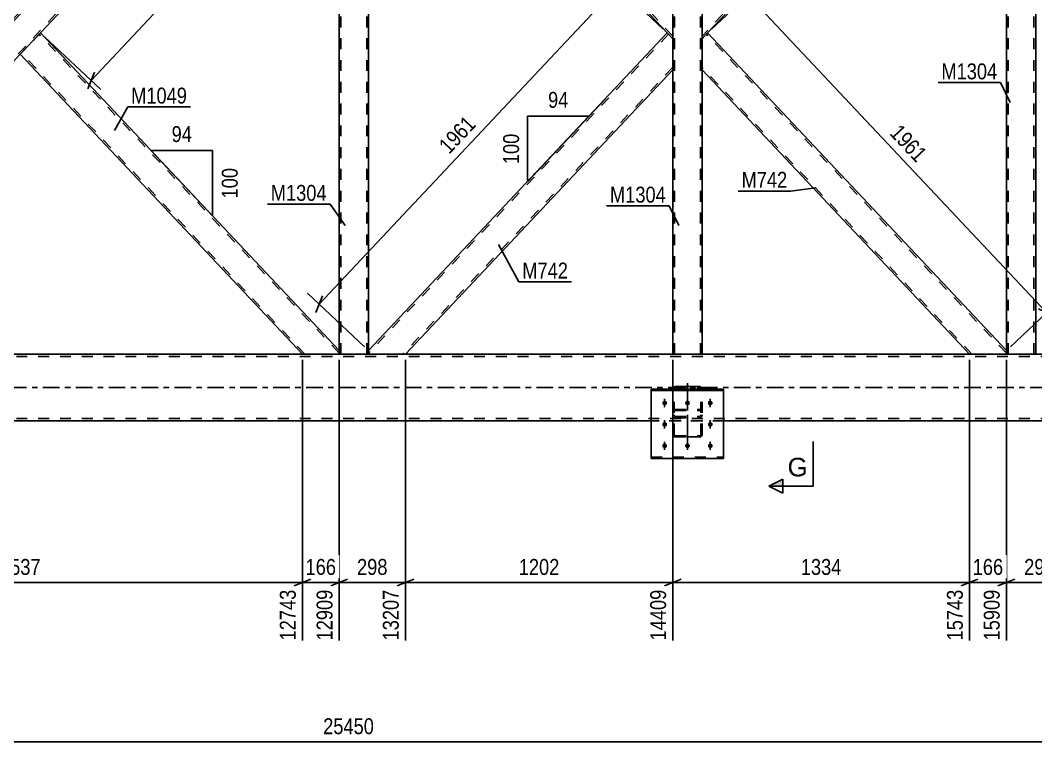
# Model space of a CAD drawing. Header units: millimetres. Extents: x -185 to 1004, y -593 to 248.
# Drawn here: x 360.9 to 543.5, y -191.3 to -61.5 of the extents above; entities that cross this region are included whole.
import ezdxf

# ---------------------------------------------------------------- set-up
doc = ezdxf.new("R2010")
doc.units = ezdxf.units.MM
doc.linetypes.add('DXK_LINE_DOT2', pattern=[3.9198, 1.9599, -1.9599])
doc.linetypes.add('DXK_LINE_DOT3', pattern=[5.9187, 2.979, -0.9799, 0.9799, -0.9799])
doc.styles.add('Arial', font='ARIAL.TTF', dxfattribs={"height": 0.2})
doc.styles.add('Arial Narrow', font='ARIALN.TTF', dxfattribs={"height": 0.2})

# ---------------------------------------------------------------- blocks, each defined once
blk = doc.blocks.new('Part-761544866-1669 - 1400')
at = {"color": 7, "linetype": 'DXK_LINE_DOT2'}
for p, q in [((412.07, -6), (303.54, -121.41)), ((418.26, -6.19), (309.73, -121.6)), ((418.26, -6), (411.64, -6)), ((360.9, -59.95), (357.28, -63.8)), ((364.53, -63.8), (360.9, -67.65)), ((310.17, -121.6), (303.54, -121.6))]:
    blk.add_line(p, q, dxfattribs=at)
at = {"color": 2, "linetype": 'Continuous'}
for p, q in [((411.64, -6), (360.9, -59.95)), ((418.26, -6.66), (364.53, -63.8)), ((418.26, -6.66), (418.26, -6)), ((357.28, -63.8), (303.54, -120.94)), ((360.9, -67.65), (310.17, -121.6)), ((303.54, -121.6), (303.54, -120.94))]:
    blk.add_line(p, q, dxfattribs=at)
blk = doc.blocks.new('Part-761544866-1704 - 1400')
at = {"color": 2, "linetype": 'Continuous'}
for p, q in [((423.54, -6.66), (423.54, -6)), ((423.54, -6.66), (477.28, -63.8)), ((478.26, -57.14), (430.17, -6)), ((478.26, -64.85), (478.26, -57.14))]:
    blk.add_line(p, q, dxfattribs=at)
at = {"color": 7, "linetype": 'DXK_LINE_DOT2'}
for p, q in [((430.17, -6), (423.54, -6)), ((478.26, -64.38), (423.54, -6.19)), ((478.26, -57.61), (429.73, -6)), ((478.26, -64.85), (477.28, -63.8)), ((478.26, -64.38), (478.26, -64.35))]:
    blk.add_line(p, q, dxfattribs=at)
blk = doc.blocks.new('Part-761544866-1769 - 1400')
at = {"color": 7, "linetype": 'DXK_LINE_DOT2'}
for p, q in [((423.54, -6), (418.26, -6)), ((418.26, -6.66), (418.26, -6)), ((418.58, -121.6), (418.58, -6)), ((423.22, -121.6), (423.22, -6)), ((423.54, -6.66), (423.54, -6)), ((418.26, -121.6), (418.26, -120.94)), ((423.54, -121.6), (418.26, -121.6)), ((423.54, -121.6), (423.54, -120.94))]:
    blk.add_line(p, q, dxfattribs=at)
at = {"color": 2, "linetype": 'Continuous'}
for p, q in [((418.26, -120.94), (418.26, -6.66)), ((423.54, -120.94), (423.54, -6.66))]:
    blk.add_line(p, q, dxfattribs=at)
blk = doc.blocks.new('Part-761544866-1859 - 1400')
at = {"color": 7, "linetype": 'DXK_LINE_DOT2'}
for p, q in [((863.9, -122), (-67.1, -122)), ((863.9, -121.6), (-56.46, -121.6)), ((863.9, -133.2), (-67.1, -133.2)), ((863.9, -133.6), (48.74, -133.6)), ((487.4, -133.6), (474.4, -133.6))]:
    blk.add_line(p, q, dxfattribs=at)
at = {"color": 2, "linetype": 'Continuous'}
for p, q in [((859.1, -121.6), (58.5, -121.6)), ((474.4, -133.6), (307.4, -133.6)), ((654.4, -133.6), (487.4, -133.6))]:
    blk.add_line(p, q, dxfattribs=at)
at = {"color": 7, "linetype": 'DXK_LINE_DOT3'}
blk.add_line((-67.1, -127.6), (863.9, -127.6), dxfattribs=at)
blk = doc.blocks.new('Part-761544866-1917 - 1400')
at = {"color": 2, "linetype": 'Continuous'}
for p, q in [((364.53, -63.8), (360.9, -67.65)), ((418.26, -120.94), (364.53, -63.8)), ((411.64, -121.6), (360.9, -67.65)), ((418.26, -121.6), (418.26, -120.94))]:
    blk.add_line(p, q, dxfattribs=at)
at = {"color": 7, "linetype": 'DXK_LINE_DOT2'}
for p, q in [((418.26, -121.41), (364.31, -64.03)), ((361.12, -67.42), (361.14, -67.4)), ((412.07, -121.6), (361.12, -67.42)), ((418.26, -121.6), (411.64, -121.6))]:
    blk.add_line(p, q, dxfattribs=at)
blk = doc.blocks.new('Part-761544866-1960 - 1400')
at = {"color": 2, "linetype": 'Continuous'}
for p, q in [((477.28, -63.8), (423.54, -120.94)), ((478.26, -64.85), (477.28, -63.8)), ((478.26, -64.85), (478.26, -70.46)), ((478.26, -70.46), (430.17, -121.6)), ((423.54, -121.6), (423.54, -120.94))]:
    blk.add_line(p, q, dxfattribs=at)
at = {"color": 7, "linetype": 'DXK_LINE_DOT2'}
for p, q in [((477.5, -64.03), (423.54, -121.41)), ((478.26, -69.99), (429.73, -121.6)), ((430.17, -121.6), (423.54, -121.6))]:
    blk.add_line(p, q, dxfattribs=at)
blk = doc.blocks.new('Part-761544866-1975 - 1400')
at = {"color": 7, "linetype": 'DXK_LINE_DOT2'}
for p, q in [((543.54, -6), (538.26, -6)), ((538.26, -6.66), (538.26, -6)), ((538.58, -121.6), (538.58, -6)), ((543.22, -121.6), (543.22, -6)), ((543.54, -6.66), (543.54, -6)), ((538.26, -121.6), (538.26, -120.94)), ((543.54, -121.6), (538.26, -121.6)), ((543.54, -121.6), (543.54, -120.94))]:
    blk.add_line(p, q, dxfattribs=at)
at = {"color": 2, "linetype": 'Continuous'}
for p, q in [((538.26, -120.94), (538.26, -6.66)), ((543.54, -120.94), (543.54, -6.66))]:
    blk.add_line(p, q, dxfattribs=at)
blk = doc.blocks.new('Part-761544866-1980 - 1400')
at = {"color": 7, "linetype": 'DXK_LINE_DOT2'}
for p, q in [((483.54, -6), (478.26, -6)), ((478.26, -6.48), (478.26, -6)), ((478.58, -121.6), (478.58, -6)), ((483.22, -121.6), (483.22, -6)), ((483.54, -6.48), (483.54, -6)), ((478.26, -70.46), (478.26, -57.14)), ((483.54, -70.46), (483.54, -57.14)), ((483.54, -121.6), (478.26, -121.6))]:
    blk.add_line(p, q, dxfattribs=at)
at = {"color": 2, "linetype": 'Continuous'}
for p, q in [((478.26, -57.14), (478.26, -6.48)), ((483.54, -57.14), (483.54, -6.48)), ((478.26, -121.6), (478.26, -70.46)), ((483.54, -121.6), (483.54, -70.46))]:
    blk.add_line(p, q, dxfattribs=at)
blk = doc.blocks.new('Part-761544866-1982 - 1400')
at = {"color": 2, "linetype": 'Continuous'}
for p, q in [((478.27, -127.91), (478.3, -127.75)), ((478.56, -127.47), (478.74, -127.43)), ((478.74, -127.43), (483.06, -127.43)), ((483.06, -127.43), (483.25, -127.47)), ((483.51, -127.75), (483.54, -127.91))]:
    blk.add_line(p, q, dxfattribs=at)
at = {"color": 7, "linetype": 'DXK_LINE_DOT2'}
for p, q in [((478.52, -127.84), (478.5, -127.94)), ((478.57, -127.76), (478.52, -127.84)), ((478.65, -127.71), (478.57, -127.76)), ((478.74, -127.69), (478.65, -127.71)), ((478.74, -127.69), (483.06, -127.69)), ((483.16, -127.71), (483.06, -127.69)), ((483.23, -127.76), (483.16, -127.71)), ((483.29, -127.84), (483.23, -127.76)), ((483.3, -127.94), (483.29, -127.84)), ((478.26, -127.94), (478.27, -127.91)), ((478.26, -136.05), (478.26, -127.94)), ((478.5, -136.05), (478.5, -127.94)), ((483.3, -136.05), (483.3, -127.94)), ((483.54, -127.91), (483.54, -127.94)), ((483.54, -136.05), (483.54, -127.94)), ((478.3, -131.81), (478.26, -131.99)), ((478.3, -132.73), (478.26, -132.54)), ((478.4, -131.67), (478.3, -131.81)), ((478.56, -131.57), (478.4, -131.67)), ((478.5, -131.99), (478.52, -131.9)), ((478.5, -132.54), (478.52, -132.64)), ((478.52, -131.9), (478.57, -131.83)), ((478.52, -132.64), (478.57, -132.72)), ((478.74, -131.53), (478.56, -131.57)), ((478.74, -133.05), (478.56, -133.01)), ((478.57, -131.83), (478.65, -131.78)), ((478.57, -132.72), (478.65, -132.77)), ((478.65, -131.78), (478.74, -131.76)), ((478.65, -132.77), (478.74, -132.79)), ((478.74, -131.53), (483.06, -131.53)), ((478.74, -131.76), (483.06, -131.76)), ((478.74, -132.79), (483.06, -132.79)), ((478.74, -133.05), (483.06, -133.05)), ((483.25, -131.57), (483.06, -131.53)), ((483.06, -131.76), (483.16, -131.78)), ((483.06, -132.79), (483.16, -132.77)), ((483.25, -133.01), (483.06, -133.05)), ((483.16, -131.78), (483.23, -131.83)), ((483.16, -132.77), (483.23, -132.72)), ((483.23, -131.83), (483.29, -131.9)), ((483.23, -132.72), (483.29, -132.64)), ((483.4, -131.67), (483.25, -131.57)), ((483.29, -131.9), (483.3, -131.99)), ((483.29, -132.64), (483.3, -132.54)), ((483.51, -131.81), (483.4, -131.67)), ((483.54, -131.99), (483.51, -131.81)), ((483.54, -132.54), (483.51, -132.73)), ((478.26, -136.05), (478.3, -136.22)), ((478.3, -136.22), (478.4, -136.36)), ((478.4, -136.36), (478.56, -136.46)), ((478.52, -136.13), (478.5, -136.05)), ((478.57, -136.2), (478.52, -136.13)), ((478.56, -136.46), (478.74, -136.5)), ((478.65, -136.25), (478.57, -136.2)), ((478.74, -136.27), (478.65, -136.25)), ((478.74, -136.27), (483.06, -136.27)), ((478.74, -136.5), (483.06, -136.5)), ((483.16, -136.25), (483.06, -136.27)), ((483.06, -136.5), (483.25, -136.46)), ((483.23, -136.2), (483.16, -136.25)), ((483.29, -136.13), (483.23, -136.2)), ((483.25, -136.46), (483.4, -136.36)), ((483.3, -136.05), (483.29, -136.13)), ((483.4, -136.36), (483.51, -136.22)), ((483.51, -136.22), (483.54, -136.05))]:
    blk.add_line(p, q, dxfattribs=at)
at = {"color": 7, "linetype": 'DXK_LINE_DOT3'}
blk.add_line((480.9, -126.82), (480.9, -137.44), dxfattribs=at)
at = {"color": 2, "linetype": 'Continuous'}
for centre, start, end in [((478.76, -127.92), 114.32, 159.2417), ((483.04, -127.92), 20.7583, 65.68)]:
    blk.add_arc(centre, 0.496, start, end, dxfattribs=at)
at = {"color": 7, "linetype": 'DXK_LINE_DOT2'}
for centre, start, end in [((478.76, -132.56), 200.7583, 245.68), ((483.04, -132.56), 294.32, 339.2417)]:
    blk.add_arc(centre, 0.496, start, end, dxfattribs=at)
blk = doc.blocks.new('Part-761544866-1992 - 1400')
at = {"color": 2, "linetype": 'Continuous'}
for p, q in [((484.53, -63.8), (483.54, -64.84)), ((538.26, -120.94), (484.53, -63.8)), ((483.54, -69.53), (483.54, -64.84)), ((483.54, -70.46), (483.54, -69.53)), ((531.63, -121.6), (483.54, -70.46)), ((538.26, -121.6), (538.26, -120.94))]:
    blk.add_line(p, q, dxfattribs=at)
at = {"color": 7, "linetype": 'DXK_LINE_DOT2'}
for p, q in [((538.26, -121.41), (484.31, -64.03)), ((483.54, -70.39), (483.54, -69.53)), ((483.54, -70), (483.54, -69.89)), ((532.07, -121.6), (483.54, -70)), ((538.26, -121.6), (531.63, -121.6))]:
    blk.add_line(p, q, dxfattribs=at)
blk = doc.blocks.new('Part-761544866-1994 - 1400')
at = {"color": 7, "linetype": 'DXK_LINE_DOT2'}
for p, q in [((478.3, -127.75), (478.26, -127.94)), ((478.5, -127.94), (478.52, -127.84)), ((478.52, -127.84), (478.57, -127.76)), ((478.74, -127.43), (478.56, -127.47)), ((478.57, -127.76), (478.65, -127.71)), ((478.65, -127.71), (478.74, -127.69)), ((478.74, -127.43), (483.06, -127.43)), ((478.74, -127.69), (483.06, -127.69)), ((483.25, -127.47), (483.06, -127.43)), ((483.06, -127.69), (483.16, -127.71)), ((483.16, -127.71), (483.23, -127.76)), ((483.23, -127.76), (483.29, -127.84)), ((483.29, -127.84), (483.3, -127.94)), ((483.54, -127.94), (483.51, -127.75)), ((478.26, -136.05), (478.26, -127.94)), ((478.5, -136.05), (478.5, -127.94)), ((483.3, -136.05), (483.3, -127.94)), ((483.54, -136.05), (483.54, -127.94)), ((478.26, -131.99), (478.3, -131.81)), ((478.26, -132.54), (478.3, -132.73)), ((478.3, -131.81), (478.4, -131.67)), ((478.4, -131.67), (478.56, -131.57)), ((478.52, -131.9), (478.5, -131.99)), ((478.52, -132.64), (478.5, -132.54)), ((478.57, -131.83), (478.52, -131.9)), ((478.57, -132.72), (478.52, -132.64)), ((478.56, -131.57), (478.74, -131.53)), ((478.56, -133.01), (478.74, -133.05)), ((478.65, -131.78), (478.57, -131.83)), ((478.65, -132.77), (478.57, -132.72)), ((478.74, -131.76), (478.65, -131.78)), ((478.74, -132.79), (478.65, -132.77)), ((478.74, -131.53), (483.06, -131.53)), ((478.74, -131.76), (483.06, -131.76)), ((478.74, -132.79), (483.06, -132.79)), ((478.74, -133.05), (483.06, -133.05)), ((483.06, -131.53), (483.25, -131.57)), ((483.16, -131.78), (483.06, -131.76)), ((483.16, -132.77), (483.06, -132.79)), ((483.06, -133.05), (483.25, -133.01)), ((483.23, -131.83), (483.16, -131.78)), ((483.23, -132.72), (483.16, -132.77)), ((483.29, -131.9), (483.23, -131.83)), ((483.29, -132.64), (483.23, -132.72)), ((483.25, -131.57), (483.4, -131.67)), ((483.3, -131.99), (483.29, -131.9)), ((483.3, -132.54), (483.29, -132.64)), ((483.4, -131.67), (483.51, -131.81)), ((483.51, -131.81), (483.54, -131.99)), ((483.51, -132.73), (483.54, -132.54)), ((478.3, -136.22), (478.26, -136.05)), ((478.4, -136.36), (478.3, -136.22)), ((478.56, -136.46), (478.4, -136.36)), ((478.5, -136.05), (478.52, -136.13)), ((478.52, -136.13), (478.57, -136.2)), ((478.74, -136.5), (478.56, -136.46)), ((478.57, -136.2), (478.65, -136.25)), ((478.65, -136.25), (478.74, -136.27)), ((478.74, -136.27), (483.06, -136.27)), ((483.06, -136.5), (478.74, -136.5)), ((483.06, -136.27), (483.16, -136.25)), ((483.25, -136.46), (483.06, -136.5)), ((483.16, -136.25), (483.23, -136.2)), ((483.23, -136.2), (483.29, -136.13)), ((483.4, -136.36), (483.25, -136.46)), ((483.29, -136.13), (483.3, -136.05)), ((483.51, -136.22), (483.4, -136.36)), ((483.54, -136.05), (483.51, -136.22))]:
    blk.add_line(p, q, dxfattribs=at)
at = {"color": 7, "linetype": 'DXK_LINE_DOT3'}
blk.add_line((480.9, -137.44), (480.9, -126.82), dxfattribs=at)
at = {"color": 7, "linetype": 'DXK_LINE_DOT2'}
for centre, start, end in [((478.76, -127.92), 114.3199, 159.2417), ((483.04, -127.92), 20.7583, 65.6801), ((478.76, -132.56), 200.7583, 245.6801), ((483.04, -132.56), 294.3199, 339.2417)]:
    blk.add_arc(centre, 0.496, start, end, dxfattribs=at)
blk = doc.blocks.new('Part-761544866-2014 - 1400')
at = {"color": 7, "linetype": 'DXK_LINE_DOT2'}
for p, q in [((487.4, -127.91), (474.4, -127.91)), ((474.4, -127.91), (474.4, -140.34)), ((474.4, -128.13), (487.4, -128.13)), ((487.4, -140.34), (487.4, -127.91)), ((474.4, -140.12), (487.4, -140.12)), ((487.4, -140.34), (474.4, -140.34))]:
    blk.add_line(p, q, dxfattribs=at)
blk = doc.blocks.new('Bolt-761544866-2015 - 1400')
at = {"color": 1, "linetype": 'DXK_LINE_DOT2'}
for p, q in [((476.8, -130.78), (476.8, -129.64)), ((480.9, -130.78), (480.9, -129.64)), ((485, -130.78), (485, -129.64)), ((476.8, -134.63), (476.8, -133.5)), ((485, -134.63), (485, -133.5)), ((476.8, -138.48), (476.8, -137.35)), ((480.9, -138.48), (480.9, -137.35)), ((485, -138.48), (485, -137.35))]:
    blk.add_line(p, q, dxfattribs=at)
blk = doc.blocks.new('Part-761544866-2023 - 1400')
at = {"color": 2, "linetype": 'Continuous'}
for p, q in [((487.4, -127.91), (474.4, -127.91)), ((474.4, -127.91), (474.4, -140.34)), ((474.4, -128.13), (487.4, -128.13)), ((487.4, -140.34), (487.4, -127.91)), ((474.4, -140.34), (487.4, -140.34))]:
    blk.add_line(p, q, dxfattribs=at)
at = {"color": 7, "linetype": 'DXK_LINE_DOT2'}
blk.add_line((474.4, -140.12), (487.4, -140.12), dxfattribs=at)
blk = doc.blocks.new('Bolt-761544866-2024 - 1400')
at = {"linetype": 'Continuous'}
for points in [[(476.8, -129.97), (476.9, -129.98), (476.98, -130), (477.06, -130.05), (477.13, -130.1), (477.19, -130.17), (477.22, -130.25), (477.24, -130.34), (477.24, -130.42), (477.22, -130.51), (477.19, -130.59), (477.13, -130.66), (477.06, -130.72), (476.98, -130.76), (476.9, -130.79), (476.8, -130.8), (476.71, -130.79), (476.63, -130.76), (476.55, -130.72), (476.48, -130.66), (476.42, -130.59), (476.39, -130.51), (476.37, -130.42), (476.37, -130.34), (476.39, -130.25), (476.42, -130.17), (476.48, -130.1), (476.55, -130.05), (476.63, -130), (476.71, -129.98)], [(480.9, -129.97), (481, -129.98), (481.08, -130), (481.16, -130.05), (481.23, -130.1), (481.29, -130.17), (481.32, -130.25), (481.34, -130.34), (481.34, -130.42), (481.32, -130.51), (481.29, -130.59), (481.23, -130.66), (481.16, -130.72), (481.08, -130.76), (481, -130.79), (480.9, -130.8), (480.81, -130.79), (480.73, -130.76), (480.65, -130.72), (480.58, -130.66), (480.52, -130.59), (480.49, -130.51), (480.47, -130.42), (480.47, -130.34), (480.49, -130.25), (480.52, -130.17), (480.58, -130.1), (480.65, -130.05), (480.73, -130), (480.81, -129.98)], [(485, -129.97), (485.1, -129.98), (485.18, -130), (485.26, -130.05), (485.33, -130.1), (485.39, -130.17), (485.42, -130.25), (485.44, -130.34), (485.44, -130.42), (485.42, -130.51), (485.39, -130.59), (485.33, -130.66), (485.26, -130.72), (485.18, -130.76), (485.1, -130.79), (485, -130.8), (484.91, -130.79), (484.83, -130.76), (484.75, -130.72), (484.68, -130.66), (484.62, -130.59), (484.59, -130.51), (484.57, -130.42), (484.57, -130.34), (484.59, -130.25), (484.62, -130.17), (484.68, -130.1), (484.75, -130.05), (484.83, -130), (484.91, -129.98)], [(476.8, -133.82), (476.9, -133.83), (476.98, -133.86), (477.06, -133.9), (477.13, -133.96), (477.19, -134.03), (477.22, -134.11), (477.24, -134.19), (477.24, -134.28), (477.22, -134.36), (477.19, -134.44), (477.13, -134.51), (477.06, -134.57), (476.98, -134.61), (476.9, -134.64), (476.8, -134.65), (476.71, -134.64), (476.63, -134.61), (476.55, -134.57), (476.48, -134.51), (476.42, -134.44), (476.39, -134.36), (476.37, -134.28), (476.37, -134.19), (476.39, -134.11), (476.42, -134.03), (476.48, -133.96), (476.55, -133.9), (476.63, -133.86), (476.71, -133.83)], [(485, -133.82), (485.1, -133.83), (485.18, -133.86), (485.26, -133.9), (485.33, -133.96), (485.39, -134.03), (485.42, -134.11), (485.44, -134.19), (485.44, -134.28), (485.42, -134.36), (485.39, -134.44), (485.33, -134.51), (485.26, -134.57), (485.18, -134.61), (485.1, -134.64), (485, -134.65), (484.91, -134.64), (484.83, -134.61), (484.75, -134.57), (484.68, -134.51), (484.62, -134.44), (484.59, -134.36), (484.57, -134.28), (484.57, -134.19), (484.59, -134.11), (484.62, -134.03), (484.68, -133.96), (484.75, -133.9), (484.83, -133.86), (484.91, -133.83)], [(476.8, -137.67), (476.9, -137.68), (476.98, -137.71), (477.06, -137.75), (477.13, -137.81), (477.19, -137.88), (477.22, -137.96), (477.24, -138.04), (477.24, -138.13), (477.22, -138.21), (477.19, -138.29), (477.13, -138.36), (477.06, -138.42), (476.98, -138.46), (476.9, -138.49), (476.8, -138.5), (476.71, -138.49), (476.63, -138.46), (476.55, -138.42), (476.48, -138.36), (476.42, -138.29), (476.39, -138.21), (476.37, -138.13), (476.37, -138.04), (476.39, -137.96), (476.42, -137.88), (476.48, -137.81), (476.55, -137.75), (476.63, -137.71), (476.71, -137.68)], [(480.9, -137.67), (481, -137.68), (481.08, -137.71), (481.16, -137.75), (481.23, -137.81), (481.29, -137.88), (481.32, -137.96), (481.34, -138.04), (481.34, -138.13), (481.32, -138.21), (481.29, -138.29), (481.23, -138.36), (481.16, -138.42), (481.08, -138.46), (481, -138.49), (480.9, -138.5), (480.81, -138.49), (480.73, -138.46), (480.65, -138.42), (480.58, -138.36), (480.52, -138.29), (480.49, -138.21), (480.47, -138.13), (480.47, -138.04), (480.49, -137.96), (480.52, -137.88), (480.58, -137.81), (480.65, -137.75), (480.73, -137.71), (480.81, -137.68)], [(485, -137.67), (485.1, -137.68), (485.18, -137.71), (485.26, -137.75), (485.33, -137.81), (485.39, -137.88), (485.42, -137.96), (485.44, -138.04), (485.44, -138.13), (485.42, -138.21), (485.39, -138.29), (485.33, -138.36), (485.26, -138.42), (485.18, -138.46), (485.1, -138.49), (485, -138.5), (484.91, -138.49), (484.83, -138.46), (484.75, -138.42), (484.68, -138.36), (484.62, -138.29), (484.59, -138.21), (484.57, -138.13), (484.57, -138.04), (484.59, -137.96), (484.62, -137.88), (484.68, -137.81), (484.75, -137.75), (484.83, -137.71), (484.91, -137.68)]]:
    blk.add_hatch(color=1, dxfattribs=at).paths.add_polyline_path(points)
at = {"color": 1, "linetype": 'Continuous'}
for p, q in [((476.8, -129.98), (476.8, -131.12)), ((480.9, -129.98), (480.9, -131.12)), ((485, -129.98), (485, -131.12)), ((476.8, -133.84), (476.8, -134.97)), ((485, -133.84), (485, -134.97)), ((476.8, -137.69), (476.8, -138.83)), ((480.9, -137.69), (480.9, -138.83)), ((485, -137.69), (485, -138.83))]:
    blk.add_line(p, q, dxfattribs=at)
blk = doc.blocks.new('Part-761544866-2044 - 1400')
at = {"color": 2, "linetype": 'Continuous'}
for p, q in [((531.63, -6), (483.54, -57.14)), ((538.26, -6.66), (484.53, -63.8)), ((538.26, -6.66), (538.26, -6)), ((483.54, -63.91), (483.54, -57.14)), ((483.54, -64.84), (483.54, -63.91))]:
    blk.add_line(p, q, dxfattribs=at)
at = {"color": 7, "linetype": 'DXK_LINE_DOT2'}
for p, q in [((532.07, -6), (483.54, -57.6)), ((538.26, -6.19), (483.54, -64.38)), ((538.26, -6), (531.63, -6)), ((484.53, -63.8), (483.54, -64.84)), ((483.54, -64.77), (483.54, -63.91)), ((483.54, -64.38), (483.54, -64.34))]:
    blk.add_line(p, q, dxfattribs=at)
blk = doc.blocks.new('StraightDimension-761544866-19137 - 1400')
at = {"color": 7, "linetype": 'Continuous'}
for p, q in [((538.26, -122.6), (538.26, -173.1)), ((550.17, -122.6), (550.17, -173.1)), ((536.76, -163.26), (539.76, -162.06)), ((551.67, -162.06), (548.67, -163.26)), ((538.26, -162.66), (550.17, -162.66))]:
    blk.add_line(p, q, dxfattribs=at)
at = {"color": 0}
blk.add_wipeout([(547.56, -161.91), (547.56, -157.71), (540.87, -157.71), (540.87, -161.91)], dxfattribs=at)
at = {"color": 0, "linetype": 'Continuous'}
blk.add_wipeout([(549.57, -163.36), (545.37, -163.36), (545.37, -173.7), (549.57, -173.7)], dxfattribs=at)
at = {"color": 3, "style": 'Arial Narrow'}
blk.add_text('298', height=2.863, dxfattribs=at).set_placement((541.47, -161.31))
at = {"color": 3, "linetype": 'Continuous', "style": 'Arial Narrow'}
blk.add_text('16207', height=2.863, rotation=90.0002, dxfattribs=at).set_placement((548.97, -173.1))
blk = doc.blocks.new('StraightDimension-761544866-19138 - 1400')
at = {"color": 7, "linetype": 'Continuous'}
for p, q in [((531.63, -122.6), (531.63, -173.1)), ((538.26, -122.6), (538.26, -173.1)), ((530.13, -163.26), (533.13, -162.06)), ((539.76, -162.06), (536.76, -163.26)), ((531.63, -162.66), (538.26, -162.66))]:
    blk.add_line(p, q, dxfattribs=at)
at = {"color": 0}
blk.add_wipeout([(538.29, -161.91), (538.29, -157.71), (531.61, -157.71), (531.61, -161.91)], dxfattribs=at)
at = {"color": 0, "linetype": 'Continuous'}
blk.add_wipeout([(537.66, -163.36), (533.46, -163.36), (533.46, -173.7), (537.66, -173.7)], dxfattribs=at)
at = {"color": 3, "style": 'Arial Narrow'}
blk.add_text('166', height=2.863, dxfattribs=at).set_placement((532.21, -161.31))
at = {"color": 3, "linetype": 'Continuous', "style": 'Arial Narrow'}
blk.add_text('15909', height=2.863, rotation=90.0002, dxfattribs=at).set_placement((537.06, -173.1))
blk = doc.blocks.new('StraightDimension-761544866-2809 - 1400')
at = {"color": 7, "linetype": 'Continuous'}
for p, q in [((476.55, -63.11), (466.31, -53.49)), ((467.8, -56.95), (468.98, -53.94)), ((414.66, -112.58), (468.39, -55.44)), ((422.81, -120.25), (412.58, -110.63)), ((415.25, -111.08), (414.06, -114.09))]:
    blk.add_line(p, q, dxfattribs=at)
at = {"color": 0}
blk.add_wipeout([(443.89, -80.4), (440.83, -77.52), (435, -83.72), (438.06, -86.6)], dxfattribs=at)
at = {"color": 3, "style": 'Arial Narrow'}
blk.add_text('1961', height=2.863, rotation=46.7591, dxfattribs=at).set_placement((438.03, -85.75))
blk = doc.blocks.new('AngleDimension-761544866-2969 - 1400')
at = {"color": 7, "linetype": 'Continuous'}
for p, q in [((466.14, -75.64), (463.2, -78.77)), ((452.11, -78.77), (463.2, -78.77)), ((452.11, -90.57), (463.2, -78.77)), ((452.11, -90.57), (452.11, -78.77))]:
    blk.add_line(p, q, dxfattribs=at)
at = {"color": 0}
for points in [[(460.08, -77.87), (460.08, -73.67), (455.23, -73.67), (455.23, -77.87)], [(451.21, -81.32), (447.01, -81.32), (447.01, -88.01), (451.21, -88.01)]]:
    blk.add_wipeout(points, dxfattribs=at)
at = {"color": 3, "style": 'Arial Narrow'}
blk.add_text('94', height=2.863, dxfattribs=at).set_placement((455.83, -77.27))
blk.add_text('100', height=2.863, rotation=90.0002, dxfattribs=at).set_placement((450.61, -87.41))
blk = doc.blocks.new('AngleDimension-761544866-22584 - 1400')
at = {"color": 7, "linetype": 'Continuous'}
for p, q in [((392.84, -93.91), (384.4, -84.93)), ((395.5, -84.93), (384.4, -84.93)), ((395.5, -96.73), (384.4, -84.93)), ((395.5, -96.73), (395.5, -84.93))]:
    blk.add_line(p, q, dxfattribs=at)
at = {"color": 0}
for points in [[(392.38, -84.03), (392.38, -79.83), (387.52, -79.83), (387.52, -84.03)], [(400.6, -87.49), (396.4, -87.49), (396.4, -94.18), (400.6, -94.18)]]:
    blk.add_wipeout(points, dxfattribs=at)
at = {"color": 3, "style": 'Arial Narrow'}
blk.add_text('94', height=2.863, dxfattribs=at).set_placement((388.12, -83.43))
blk.add_text('100', height=2.863, rotation=90.0002, dxfattribs=at).set_placement((400, -93.58))
blk = doc.blocks.new('StraightDimension-761544866-2903 - 1400')
at = {"color": 7, "linetype": 'Continuous'}
blk.add_line((-80, -191.32), (919.9, -191.32), dxfattribs=at)
at = {"color": 0}
blk.add_wipeout([(425.12, -190.57), (425.12, -186.37), (414.78, -186.37), (414.78, -190.57)], dxfattribs=at)
at = {"color": 3, "style": 'Arial Narrow'}
blk.add_text('25450', height=2.863, dxfattribs=at).set_placement((415.38, -189.97))
blk = doc.blocks.new('StraightDimension-761544866-3316 - 1400')
at = {"color": 7, "linetype": 'Continuous'}
for p, q in [((418.99, -7.35), (429.11, -16.87)), ((426.78, -16.73), (427.96, -13.72)), ((373.63, -72.36), (427.37, -15.22)), ((365.25, -64.49), (375.38, -74.01)), ((374.22, -70.86), (373.04, -73.87))]:
    blk.add_line(p, q, dxfattribs=at)
at = {"color": 0}
blk.add_wipeout([(402.87, -40.18), (399.81, -37.3), (393.98, -43.5), (397.04, -46.38)], dxfattribs=at)
at = {"color": 3, "style": 'Arial Narrow'}
blk.add_text('1961', height=2.863, rotation=46.7591, dxfattribs=at).set_placement((397.01, -45.53))
blk = doc.blocks.new('StraightDimension-761544866-19139 - 1400')
at = {"color": 7, "linetype": 'Continuous'}
for p, q in [((478.26, -122.6), (478.26, -173.1)), ((531.63, -122.6), (531.63, -173.1)), ((479.76, -162.06), (476.76, -163.26)), ((530.13, -163.26), (533.13, -162.06)), ((478.26, -162.66), (531.63, -162.66))]:
    blk.add_line(p, q, dxfattribs=at)
at = {"color": 0}
blk.add_wipeout([(509.21, -161.91), (509.21, -157.71), (500.69, -157.71), (500.69, -161.91)], dxfattribs=at)
at = {"color": 0, "linetype": 'Continuous'}
blk.add_wipeout([(531.03, -163.36), (526.83, -163.36), (526.83, -173.7), (531.03, -173.7)], dxfattribs=at)
at = {"color": 3, "style": 'Arial Narrow'}
blk.add_text('1334', height=2.863, dxfattribs=at).set_placement((501.29, -161.31))
at = {"color": 3, "linetype": 'Continuous', "style": 'Arial Narrow'}
blk.add_text('15743', height=2.863, rotation=90.0002, dxfattribs=at).set_placement((530.43, -173.1))
blk = doc.blocks.new('StraightDimension-761544866-19140 - 1400')
at = {"color": 7, "linetype": 'Continuous'}
for p, q in [((430.17, -122.6), (430.17, -173.1)), ((478.26, -122.6), (478.26, -173.1)), ((431.67, -162.06), (428.67, -163.26)), ((476.76, -163.26), (479.76, -162.06)), ((430.17, -162.66), (478.26, -162.66))]:
    blk.add_line(p, q, dxfattribs=at)
at = {"color": 0}
blk.add_wipeout([(458.47, -161.91), (458.47, -157.71), (449.96, -157.71), (449.96, -161.91)], dxfattribs=at)
at = {"color": 0, "linetype": 'Continuous'}
blk.add_wipeout([(477.66, -163.36), (473.46, -163.36), (473.46, -173.7), (477.66, -173.7)], dxfattribs=at)
at = {"color": 3, "style": 'Arial Narrow'}
blk.add_text('1202', height=2.863, dxfattribs=at).set_placement((450.56, -161.31))
at = {"color": 3, "linetype": 'Continuous', "style": 'Arial Narrow'}
blk.add_text('14409', height=2.863, rotation=90.0002, dxfattribs=at).set_placement((477.06, -173.1))
blk = doc.blocks.new('StraightDimension-761544866-19141 - 1400')
at = {"color": 7, "linetype": 'Continuous'}
for p, q in [((418.26, -122.6), (418.26, -173.1)), ((430.17, -122.6), (430.17, -173.1)), ((416.76, -163.26), (419.76, -162.06)), ((431.67, -162.06), (428.67, -163.26)), ((418.26, -162.66), (430.17, -162.66))]:
    blk.add_line(p, q, dxfattribs=at)
at = {"color": 0}
blk.add_wipeout([(427.56, -161.91), (427.56, -157.71), (420.87, -157.71), (420.87, -161.91)], dxfattribs=at)
at = {"color": 0, "linetype": 'Continuous'}
blk.add_wipeout([(429.57, -163.36), (425.37, -163.36), (425.37, -173.7), (429.57, -173.7)], dxfattribs=at)
at = {"color": 3, "style": 'Arial Narrow'}
blk.add_text('298', height=2.863, dxfattribs=at).set_placement((421.47, -161.31))
at = {"color": 3, "linetype": 'Continuous', "style": 'Arial Narrow'}
blk.add_text('13207', height=2.863, rotation=90.0002, dxfattribs=at).set_placement((428.97, -173.1))
blk = doc.blocks.new('StraightDimension-761544866-19142 - 1400')
at = {"color": 7, "linetype": 'Continuous'}
for p, q in [((411.64, -122.6), (411.64, -173.1)), ((418.26, -122.6), (418.26, -173.1)), ((410.14, -163.26), (413.14, -162.06)), ((419.76, -162.06), (416.76, -163.26)), ((411.64, -162.66), (418.26, -162.66))]:
    blk.add_line(p, q, dxfattribs=at)
at = {"color": 0}
blk.add_wipeout([(418.29, -161.91), (418.29, -157.71), (411.61, -157.71), (411.61, -161.91)], dxfattribs=at)
at = {"color": 0, "linetype": 'Continuous'}
blk.add_wipeout([(417.66, -163.36), (413.46, -163.36), (413.46, -173.7), (417.66, -173.7)], dxfattribs=at)
at = {"color": 3, "style": 'Arial Narrow'}
blk.add_text('166', height=2.863, dxfattribs=at).set_placement((412.21, -161.31))
at = {"color": 3, "linetype": 'Continuous', "style": 'Arial Narrow'}
blk.add_text('12909', height=2.863, rotation=90.0002, dxfattribs=at).set_placement((417.06, -173.1))
blk = doc.blocks.new('StraightDimension-761544866-19143 - 1400')
at = {"color": 7, "linetype": 'Continuous'}
for p, q in [((310.17, -122.6), (310.17, -173.1)), ((411.64, -122.6), (411.64, -173.1)), ((311.67, -162.06), (308.67, -163.26)), ((410.14, -163.26), (413.14, -162.06)), ((310.17, -162.66), (411.64, -162.66))]:
    blk.add_line(p, q, dxfattribs=at)
at = {"color": 0}
blk.add_wipeout([(365.16, -161.91), (365.16, -157.71), (356.65, -157.71), (356.65, -161.91)], dxfattribs=at)
at = {"color": 0, "linetype": 'Continuous'}
blk.add_wipeout([(411.04, -163.36), (406.84, -163.36), (406.84, -173.7), (411.04, -173.7)], dxfattribs=at)
at = {"color": 3, "style": 'Arial Narrow'}
blk.add_text('2537', height=2.863, dxfattribs=at).set_placement((357.25, -161.31))
at = {"color": 3, "linetype": 'Continuous', "style": 'Arial Narrow'}
blk.add_text('12743', height=2.863, rotation=90.0002, dxfattribs=at).set_placement((410.44, -173.1))
blk = doc.blocks.new('StraightDimension-761544866-22616 - 1400')
at = {"color": 7, "linetype": 'Continuous'}
for p, q in [((485.25, -63.11), (493.85, -55.03)), ((493.24, -57.66), (490.31, -56.3)), ((491.78, -56.98), (545.51, -114.12)), ((538.99, -120.25), (547.59, -112.17)), ((544.05, -113.44), (546.98, -114.8))]:
    blk.add_line(p, q, dxfattribs=at)
at = {"color": 0}
blk.add_wipeout([(522.11, -88.14), (525.17, -85.26), (519.34, -79.06), (516.28, -81.93)], dxfattribs=at)
at = {"color": 3, "style": 'Arial Narrow'}
blk.add_text('1961', height=2.863, rotation=-46.7591, dxfattribs=at).set_placement((517.12, -81.96))
blk = doc.blocks.new('SectionMark-761544866-29987 - 1400')
at = {"color": 6, "linetype": 'Continuous'}
for p, q in [((495.54, 16.06), (498.04, 17.31)), ((503.54, 16.06), (495.54, 16.06)), ((503.54, 16.06), (503.54, 8.06)), ((503.54, -145.33), (503.54, -137.33)), ((503.54, -145.33), (495.54, -145.33)), ((498.04, -146.58), (495.54, -145.33))]:
    blk.add_line(p, q, dxfattribs=at)
at = {"color": 0, "linetype": 'Continuous'}
for points in [[(502.54, 10.81), (502.54, 14.31), (498.91, 14.31), (498.91, 10.81)], [(502.54, -143.58), (502.54, -140.08), (498.91, -140.08), (498.91, -143.58)]]:
    blk.add_wipeout(points, dxfattribs=at)
at = {"linetype": 'Continuous'}
for points in [[(498.04, 16.06), (498.04, 14.81), (495.54, 16.06)], [(498.04, -144.08), (498.04, -145.33), (495.54, -145.33)]]:
    blk.add_hatch(color=6, dxfattribs=at).paths.add_polyline_path(points)
at = {"color": 6, "linetype": 'Continuous'}
for p, q in [((498.04, 14.81), (498.04, 17.31)), ((495.54, 16.06), (498.04, 14.81)), ((495.54, -145.33), (498.04, -144.08)), ((498.04, -144.08), (498.04, -146.58))]:
    blk.add_line(p, q, dxfattribs=at)
at = {"color": 3, "linetype": 'Continuous', "style": 'Arial'}
for p in [(498.91, 10.81), (498.91, -143.58)]:
    blk.add_text('G', height=3.34, dxfattribs=at).set_placement(p)
blk = doc.blocks.new('Mark-761544866-1765 - 1400')
at = {"color": 0}
blk.add_wipeout([(416.01, -94.01), (416.01, -91.01), (405.96, -91.01), (405.96, -94.01)], dxfattribs=at)
blk.add_wipeout([(416.01, -94.01), (416.01, -91.01), (405.96, -91.01), (405.96, -94.01)], dxfattribs=at)
at = {"color": 30, "linetype": 'Continuous'}
for p in [(405.36, -94.61), (419.33, -98.47)]:
    blk.add_line(p, (416.61, -94.61), dxfattribs=at)
at = {"color": 3, "style": 'Arial Narrow'}
blk.add_text('M1304', height=2.863, dxfattribs=at).set_placement((405.96, -94.01))
blk = doc.blocks.new('Mark-761544866-1913 - 1400')
at = {"color": 0}
blk.add_wipeout([(390.89, -76.51), (390.89, -73.51), (380.84, -73.51), (380.84, -76.51)], dxfattribs=at)
blk.add_wipeout([(390.89, -76.51), (390.89, -73.51), (380.84, -73.51), (380.84, -76.51)], dxfattribs=at)
at = {"color": 30, "linetype": 'Continuous'}
for p, q in [((377.83, -81.35), (380.24, -77.11)), ((380.24, -77.11), (391.49, -77.11))]:
    blk.add_line(p, q, dxfattribs=at)
at = {"color": 3, "style": 'Arial Narrow'}
blk.add_text('M1049', height=2.863, dxfattribs=at).set_placement((380.84, -76.51))
blk = doc.blocks.new('Mark-761544866-1956 - 1400')
at = {"color": 0}
blk.add_wipeout([(459.42, -107.99), (459.42, -104.99), (451.2, -104.99), (451.2, -107.99)], dxfattribs=at)
blk.add_wipeout([(459.42, -107.99), (459.42, -104.99), (451.2, -104.99), (451.2, -107.99)], dxfattribs=at)
at = {"color": 30, "linetype": 'Continuous'}
for p, q in [((446.92, -101.88), (450.6, -108.59)), ((450.6, -108.59), (460.02, -108.59))]:
    blk.add_line(p, q, dxfattribs=at)
at = {"color": 3, "style": 'Arial Narrow'}
blk.add_text('M742', height=2.863, dxfattribs=at).set_placement((451.2, -107.99))
blk = doc.blocks.new('Mark-761544866-1971 - 1400')
at = {"color": 0}
blk.add_wipeout([(536.64, -72.15), (536.64, -69.15), (526.58, -69.15), (526.58, -72.15)], dxfattribs=at)
blk.add_wipeout([(536.64, -72.15), (536.64, -69.15), (526.58, -69.15), (526.58, -72.15)], dxfattribs=at)
at = {"color": 30, "linetype": 'Continuous'}
for p in [(525.98, -72.75), (538.94, -76.29)]:
    blk.add_line(p, (537.24, -72.75), dxfattribs=at)
at = {"color": 3, "style": 'Arial Narrow'}
blk.add_text('M1304', height=2.863, dxfattribs=at).set_placement((526.58, -72.15))
blk = doc.blocks.new('Mark-761544866-1976 - 1400')
at = {"color": 0}
blk.add_wipeout([(477.02, -94.33), (477.02, -91.33), (466.97, -91.33), (466.97, -94.33)], dxfattribs=at)
blk.add_wipeout([(477.02, -94.33), (477.02, -91.33), (466.97, -91.33), (466.97, -94.33)], dxfattribs=at)
at = {"color": 30, "linetype": 'Continuous'}
for p in [(466.37, -94.93), (479.33, -98.47)]:
    blk.add_line(p, (477.62, -94.93), dxfattribs=at)
at = {"color": 3, "style": 'Arial Narrow'}
blk.add_text('M1304', height=2.863, dxfattribs=at).set_placement((466.97, -94.33))
blk = doc.blocks.new('Mark-761544866-1988 - 1400')
at = {"color": 0}
blk.add_wipeout([(498.86, -91.66), (498.86, -88.66), (490.64, -88.66), (490.64, -91.66)], dxfattribs=at)
blk.add_wipeout([(498.86, -91.66), (498.86, -88.66), (490.64, -88.66), (490.64, -91.66)], dxfattribs=at)
at = {"color": 30, "linetype": 'Continuous'}
for p in [(490.04, -92.26), (503.97, -91.65)]:
    blk.add_line(p, (499.46, -92.26), dxfattribs=at)
at = {"color": 3, "style": 'Arial Narrow'}
blk.add_text('M742', height=2.863, dxfattribs=at).set_placement((490.64, -91.66))

msp = doc.modelspace()

# ---------------------------------------------------------------- block references
for name in ['Part-761544866-1669 - 1400', 'Part-761544866-1769 - 1400', 'Part-761544866-1704 - 1400', 'Part-761544866-1980 - 1400', 'Part-761544866-2044 - 1400', 'Part-761544866-1975 - 1400', 'Part-761544866-1917 - 1400', 'Part-761544866-1960 - 1400', 'Part-761544866-1992 - 1400', 'Part-761544866-1859 - 1400', 'Part-761544866-1982 - 1400', 'Part-761544866-1994 - 1400', 'Part-761544866-2014 - 1400', 'Part-761544866-2023 - 1400', 'Bolt-761544866-2015 - 1400', 'Bolt-761544866-2024 - 1400']:
    msp.add_blockref(name, (0, 0))

# ---------------------------------------------------------------- next in the draw order: block references
for name in ['StraightDimension-761544866-2809 - 1400', 'AngleDimension-761544866-22584 - 1400', 'StraightDimension-761544866-19137 - 1400']:
    msp.add_blockref(name, (0, 0))

# ---------------------------------------------------------------- next in the draw order: block references
for name in ['AngleDimension-761544866-2969 - 1400', 'StraightDimension-761544866-19138 - 1400']:
    msp.add_blockref(name, (0, 0))

# ---------------------------------------------------------------- next in the draw order: block references
msp.add_blockref('StraightDimension-761544866-2903 - 1400', (0, 0))

# ---------------------------------------------------------------- next in the draw order: block references
for name in ['StraightDimension-761544866-3316 - 1400', 'StraightDimension-761544866-22616 - 1400', 'Mark-761544866-1765 - 1400', 'Mark-761544866-1976 - 1400', 'Mark-761544866-1956 - 1400', 'StraightDimension-761544866-19139 - 1400']:
    msp.add_blockref(name, (0, 0))

# ---------------------------------------------------------------- next in the draw order: block references
for name in ['SectionMark-761544866-29987 - 1400', 'Mark-761544866-1971 - 1400', 'Mark-761544866-1913 - 1400', 'StraightDimension-761544866-19140 - 1400']:
    msp.add_blockref(name, (0, 0))

# ---------------------------------------------------------------- next in the draw order: block references
for name in ['Mark-761544866-1988 - 1400', 'StraightDimension-761544866-19141 - 1400']:
    msp.add_blockref(name, (0, 0))

# ---------------------------------------------------------------- next in the draw order: block references
msp.add_blockref('StraightDimension-761544866-19142 - 1400', (0, 0))

# ---------------------------------------------------------------- next in the draw order: block references
msp.add_blockref('StraightDimension-761544866-19143 - 1400', (0, 0))

doc.saveas('drawing.dxf')
